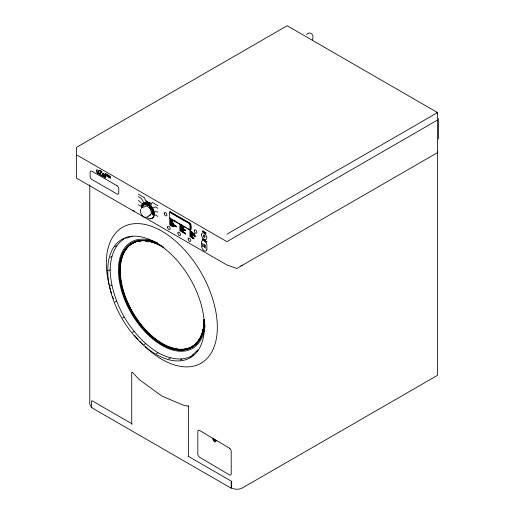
<?xml version="1.0" encoding="UTF-8"?>
<svg xmlns="http://www.w3.org/2000/svg" width="515" height="515" viewBox="0 0 515 515"><rect width="100%" height="100%" fill="white"/><g stroke="black" fill="none" stroke-linecap="round" stroke-linejoin="round"><path stroke-width="0.77" d="M174.958 226.046L174.611 225.885L174.965 225.905M193.209 233.443C192.417 231.641 193.679 234.859 193.209 233.34M205.536 241.181C205.015 240.396 205.71 241.548 205.536 241.104M191.117 356.335C180.282 361.691 168.096 358.054 158.015 352.743C143.82 343.943 132.761 331.171 124.147 316.995C116.178 302.447 110.648 286.482 110.12 269.789C110.564 258.401 113.506 246.035 123.561 239.327M141.503 207.494L142.294 206.773L143.305 207.854M147.56 205.266C146.891 202.633 149.569 205.64 147.947 205.749M151.075 209.328C152.858 210.403 151.494 206.856 150.869 208.897M153.103 214.594C154.352 214.259 151.758 212.264 152.157 213.802M190.595 229.671L189.893 230.076L169.705 218.405L169.583 212.289L189.971 223.948L189.99 230.115L190.595 229.671L190.569 223.864L190.119 224.192M169.789 211.993L170.24 211.729L190.376 223.362C191.574 224.482 191.651 230.45 190.376 230.083M170.021 212.141L190.55 223.825M183.314 227.572L183.765 228.299L183.314 227.373M175.699 226.265C176.355 226.948 176.021 225.718 176.445 226.632M184.698 229.928L185.091 230.617L185.342 230.076L185.484 230.842L185.406 230.063L184.692 229.761M192.687 238.033L192.23 237.248L192.687 237.486M153.039 212.006L152.627 210.944L151.526 211.15M312.219 39.88C315.006 35.747 310.32 30.179 306.522 34.595M140.685 209.245C139.797 211.498 140.975 213.995 142.436 215.74C144.612 218.862 148.191 216.77 150.451 214.916M193.949 233.43C193.621 235.181 193.222 231.789 193.685 233.894L193.878 233.385L194.258 234.164C194.734 233.218 193.788 235.587 193.988 233.45M150.142 207.352L150.367 206.489L149.685 205.884M151.127 204.667L152.112 202.356L157.88 205.685M142.552 204.79L142.024 205.543M145.552 203.374L145.024 204.12M151.912 210.931L151.854 211.407M175.699 226.104L176.342 226.458L176.375 227.089M206.058 241.657L205.826 240.994M197.947 349.93L190.338 356.992L191.361 356.393M192.462 355.556L193.634 354.468M196.563 351.751L197.734 350.67M192.687 237.943C191.445 237.673 193.531 238.921 192.764 237.402M153.38 207.886L155.253 206.753L157.88 208.272M143.279 203.889C144.065 202.53 145.648 205.266 144.451 205.163M143.234 203.985L144.02 203.534M143.215 204.114L144.136 203.586M143.234 204.255L144.252 203.67M142.024 205.144C143.164 203.773 144.689 206.805 142.79 206.496M143.279 204.404L143.91 203.522M143.891 204.056L144.361 203.779M141.992 205.26L142.848 204.764M141.992 205.395L142.964 204.835M143.35 204.552L143.749 204.133M145.024 203.728C146.163 201.964 147.219 206.026 145.803 204.719M144.992 203.837L145.848 203.348M142.082 205.691L142.552 205.421M144.992 203.972L145.964 203.412M145.61 203.786L146.08 203.515M142.262 205.961L142.732 205.691M144.297 204.738L144.767 204.468M145.706 203.908L146.176 203.637M143.022 205.64L143.492 205.369M145.79 204.056L146.26 203.779M145.249 204.848L145.719 204.577M141.548 207.127L142.185 206.76M141.503 207.23L142.294 206.773M141.49 207.352L141.96 207.082M146.022 204.783L146.492 204.507M141.548 207.642L142.018 207.371M147.045 204.603L147.831 204.152M141.619 207.79L142.089 207.519M142.385 207.352L142.855 207.082M147.033 204.732L147.947 204.198M147.593 204.558L148.062 204.288M147.702 204.667L148.172 204.397M147.799 204.809L148.269 204.532M147.045 205.388L147.515 205.118M147.869 204.957L148.339 204.68M147.914 205.105L148.384 204.835M147.927 205.762L148.397 205.491M149.073 206.283L149.781 205.878M149.427 206.174L149.897 205.903M149.543 206.245L150.013 205.974M149.659 206.341L150.129 206.071M149.756 206.47L150.226 206.2M149.839 206.612L150.309 206.341M149.897 206.766L150.367 206.489M149.929 206.914L150.399 206.637M149.929 207.043L150.399 206.773M149.73 207.539L150.2 207.268M150.444 208.8L151.391 208.253M151.03 208.536L151.5 208.26M151.146 208.581L151.616 208.311M151.262 208.665L151.732 208.395M151.371 208.781L151.841 208.511M151.462 208.916L151.931 208.646M151.532 209.064L152.002 208.794M151.577 209.219L152.047 208.942M151.597 209.36L152.067 209.09M151.577 209.483L152.047 209.212M151.146 209.83L152.002 209.309M152.041 211.182L152.511 210.912M152.157 211.214L152.627 210.944M152.273 211.279L152.743 211.008M152.382 211.382L152.852 211.111M152.485 211.511L152.955 211.234M152.569 211.652L153.039 211.382M151.97 212.296L152.955 212.058M152.627 211.8L153.097 211.53M152.659 211.948L153.129 211.678M152.659 212.083L153.129 211.813M152.485 212.328L153.097 211.923M151.957 213.474L152.427 213.204M152.517 213.783L152.987 213.506M152.633 213.867L153.103 213.596M152.743 213.976L153.213 213.706M152.839 214.118L153.309 213.841M152.91 214.266L153.38 213.989M152.955 214.414L153.425 214.143M152.968 214.555L153.438 214.285M152.633 214.864L153.425 214.407M152.743 214.877L153.38 214.51M169.583 212.289L170.13 211.968M169.551 212.412L170.253 212.006M122.602 239.675L124.147 238.786M114.993 246.737L116.538 245.848M169.615 218.296L170.175 218.135L169.66 218.36M169.783 218.463L170.253 218.193M110.21 257.313L111.755 256.418M108.581 270.684L110.12 269.789M189.893 223.89L190.363 223.619M189.971 223.948L190.486 223.722M190.041 224.025L190.531 223.787M190.125 224.289L190.595 224.019M110.21 285.941L111.755 285.046M226.915 234.183L437.544 112.579L437.544 120.046L226.915 241.651L76.529 154.822L76.529 147.354L287.151 25.75L437.544 112.579M114.993 302.041L116.538 301.146M122.602 317.884L124.147 316.995M132.522 332.4L134.067 331.512M144.078 344.593L145.616 343.705M156.47 353.638L158.015 352.743M168.869 358.904L170.407 358.015M91.554 407.597L231.203 488.226L231.653 487.963L231.653 481.364L188.49 456.445L188.49 406.032L184.415 405.633L161.826 396.022L139.237 379.549L132.175 372.088L131.724 372.345L131.724 424.193L132.175 423.935L92.005 400.741L91.554 400.998L91.554 407.597L92.005 407.339M180.417 360.049L181.962 359.161M188.046 406.29L188.49 406.032M188.046 456.708L188.49 456.445M231.653 481.364L231.203 481.628L231.203 488.226M172.338 223.047L172.049 222.39L172.454 223.15M125.673 238.316L132.542 236.198M150.058 207.397L149.723 207.307M154.809 211.491L157.88 212.058M202.91 239.887L202.82 239.095M132.387 210.397L134.505 211.156M205.942 232.992C205.614 233.855 205.549 232.58 205.949 232.999M203.856 239.913C203.354 239.958 203.509 239.868 204.075 239.984M232.4 488.342C235.567 489.643 239.353 489.585 242.391 487.963L437.544 375.3L437.544 120.562M203.47 240.215L203.09 239.456L203.419 240.119M216.236 440.325C216.139 444.027 212.392 440.428 212.792 438.284M203.026 231.441L202.846 230.952M138.381 204.713L141.065 206.122M202.846 231.338L203.316 231.538L202.768 230.829L202.768 231.795M138.381 194.232L144.548 197.799L145.648 201.262M148.005 201.964L147.94 202.588M138.381 196.659L141.31 198.352L143.273 201.603M146.524 201.771L146.524 200.856L147.013 201.912C147.058 199.794 147.245 203.766 146.601 201.043M174.411 220.594L175.802 221.399M180.656 224.199L182.04 224.997M186.211 227.675L169.963 218.186M187.602 228.473L189.687 229.677M138.381 200.341L141.664 203.316M181.917 226.136L181.834 227.186M183.314 226.941L183.237 227.997M191.355 231.653L191.277 232.606M182.226 226.619L182.149 227.366M171.096 220.414L171.579 220.69M181.293 226.246L181.834 226.561M191.355 232.085L191.844 232.368M171.096 220.491L171.579 220.774M181.293 226.336L181.834 226.651M191.355 232.168L191.844 232.452M203.985 239.765L203.927 240.376M206.142 241.181L206.09 241.722M195.217 235.445L195.146 236.436M204.609 240.866L204.609 240.074L205.06 240.653L204.848 240.209M183.726 229.078L183.649 229.787M184.692 229.639L184.628 230.347M192.945 234.422L192.874 235.123M181.203 228.37L181.203 227.334L181.595 228.448M191.277 234.203L191.277 233.166L191.825 234.357C191.87 231.962 192.082 236.456 191.355 233.372M194.052 235.806C194.316 234.608 193.177 234.872 194.129 235.329M181.28 228.969L181.203 229.922L181.724 230.224L181.28 229.883M175.628 225.95L175.699 226.703M171.089 223.491L171.527 223.825L171.089 223.574M171.089 223.961L171.585 224.328L171.012 223.993L171.012 223.014L171.572 223.336M155.195 214.91L157.88 216.461M191.355 236.301L191.277 237.293L191.818 237.608L191.355 237.254M185.014 232.928L184.936 233.662M192.011 236.971L191.941 237.673M183.289 232.387C185.419 234.01 181.975 229.799 183.842 232.638M90.794 406.432L89.777 404.243L89.777 184.763M436.932 112.225L437.544 113.223M437.293 151.88L437.544 152.607L236.803 268.502L226.915 264.974L76.529 178.151L76.529 155.337M202.524 239.398C202.311 237.827 202.08 240.029 202.582 239.404M181.286 227.527C182.445 228.274 181.377 229.78 181.898 227.881M182.716 230.681L182.484 229.941L183.076 230.887C183.572 229.471 182.922 232.13 182.896 230.295M183.945 232.69L183.713 232.986L183.379 232.439M206.779 241.902L207.139 241.999M438.471 118.559L438.471 138.999M205.305 244.915L205.305 248.262M204.41 244.4L204.41 247.747M204.21 234.705L204.21 236.256M109.038 284.55A78.492 45.314 60 0 1 155.839 228.068A78.492 45.314 60 0 1 217.066 333.379A78.492 45.314 60 0 1 145.243 346.827M143.041 344.696A78.492 45.314 60 0 1 139.784 341.323M138.187 339.572A78.492 45.314 60 0 1 134.576 335.336M113.48 298.79A78.492 45.314 60 0 1 112.65 296.556M111.613 293.55A78.492 45.314 60 0 1 110.892 291.29M110.442 289.784A78.492 45.314 60 0 1 109.412 286.037M242.391 265.276A7.596 4.384 0 0 1 240.82 265.972M144.451 207.069A5.066 2.923 60 0 1 150.335 209.399A5.066 2.923 60 0 1 148.932 215.276M204.655 235.619A1.268 0.734 60 0 1 204.893 237.312A1.268 0.734 60 0 1 203.522 236.52A1.268 0.734 60 0 1 203.76 235.097M141.528 208.382A8.864 5.118 60 0 1 147.148 203.155A8.864 5.118 60 0 1 153.966 214.298A8.864 5.118 60 0 1 147.155 217.581M143.035 203.303A8.864 5.118 60 0 1 152.968 208.524A8.864 5.118 60 0 1 150.824 218.495M199.009 340.286A59.637 34.434 60 0 1 132.999 312.631A59.637 34.434 60 0 1 140.621 240.602M143.64 240.415A59.637 34.434 60 0 1 146.749 240.595M149.15 240.962A59.637 34.434 60 0 1 151.577 241.522M204.017 327.302A59.637 34.434 60 0 1 203.734 328.808M203.219 330.978A59.637 34.434 60 0 1 199.421 339.681M204.32 320.233A59.637 34.434 60 0 1 161.916 343.602A59.637 34.434 60 0 1 119.989 270.987A59.637 34.434 60 0 1 161.427 245.945M204.223 319.487A59.676 34.454 60 0 1 162.277 343.988A59.676 34.454 60 0 1 119.841 271.328A59.676 34.454 60 0 1 161.298 245.983M204.21 319.519A59.701 34.473 60 0 1 162.231 344.033A59.701 34.473 60 0 1 119.776 271.334A59.701 34.473 60 0 1 161.259 245.983M161.189 245.951A59.791 34.518 60 0 0 119.647 271.341A59.791 34.518 60 0 0 162.167 344.142A59.791 34.518 60 0 0 204.198 319.596A59.843 34.55 60 0 1 162.38 344.348A59.843 34.55 60 0 1 119.589 271.907A59.843 34.55 60 0 1 160.429 245.52M163.834 247.509A59.843 34.55 60 0 0 162.54 246.717A59.907 34.589 60 0 1 163.815 247.477M204.23 319.673A59.907 34.589 60 0 1 162.36 344.406A59.907 34.589 60 0 1 119.519 271.894A59.907 34.589 60 0 1 160.403 245.488M204.288 320.588A60.043 34.666 60 0 1 161.839 344.258A60.043 34.666 60 0 1 119.39 271.579A60.043 34.666 60 0 1 160.365 245.391M204.358 321.495A60.184 34.75 60 0 1 161.581 344.239A60.184 34.75 60 0 1 119.28 271.817A60.184 34.75 60 0 1 159.611 244.889M203.766 332.426A61.401 35.451 60 0 1 155.691 341.323A61.401 35.451 60 0 1 118.424 269.081A61.401 35.451 60 0 1 157.577 242.893M205.034 325.094A61.401 35.451 60 0 1 203.94 331.744M171.096 225.016L171.617 225.847L171.006 225.068L171.167 224.714L171.617 224.984L171.096 225.016M171.791 224.019C172.094 225.435 172.107 223.233 171.791 224.019M182.175 228.473C182.445 230.173 183.07 228.01 182.175 228.473M192.108 232.645C192.488 234.106 192.906 232.355 192.108 232.645M205.028 232.671L205.479 233.282L205.041 232.606M172.84 226.188C173.304 227.855 173.825 225.403 172.84 226.188M182.87 228.885C183.327 230.604 183.971 228.177 182.883 228.821M184.75 233.166C183.849 234.196 184.093 231.415 184.75 233.166M147.264 201.803L147.721 202.369L147.264 201.803M171.836 220.974C172.094 222.512 172.789 220.484 171.836 220.974M171.862 225.622C172.107 227.167 172.847 225.152 171.862 225.622M172.39 224.36C172.654 225.911 173.336 223.864 172.39 224.36M181.821 229.845L182.316 230.463L181.834 229.787M182.078 231.544C182.265 233.153 183.243 231.209 182.091 231.48M182.419 227.031C183.102 229.259 183.057 226.632 182.439 226.967M192.108 234.235C192.378 235.864 193.125 233.72 192.108 234.235M203.489 231.789C203.747 233.321 204.429 231.306 203.489 231.789M182.252 228.493L182.645 228.776L182.252 228.493M192.179 232.664L192.559 232.935L192.192 232.619M205.099 232.69L205.466 232.954L205.099 232.69M149.678 203.341L149.356 203.18L149.678 203.341M194.837 235.973L194.47 235.793L194.837 235.973M206.296 241.387L206.612 241.992L206.354 241.406M149.311 202.871L149.807 203.67L149.324 202.839M174.572 225.506L175.106 226.362L174.572 225.506M194.425 235.445L194.985 236.346L194.425 235.445M102.356 174.855L102.324 175.145A1.358 0.785 60 0 0 102.472 175.827L102.575 176.033A1.204 0.695 60 0 0 103.006 176.555L104.088 176.761L104.558 177.379L104.391 174.353L102.549 173.046C103.772 174.643 104.796 174.63 102.356 174.855M172.654 222.879L172.641 223.31L172.654 222.879M175.332 225.988L175.325 226.484L175.37 225.93M172.918 226.194L173.233 226.735L172.918 226.194M182.96 228.892L183.289 229.465L182.999 228.815M184.228 232.741L184.576 233.34L184.228 232.741M147.341 201.809L147.638 202.318L147.341 201.809M171.92 220.974L172.235 221.514L171.92 220.974M171.946 225.628L172.261 226.175L171.946 225.628M172.467 224.366L172.789 224.913L172.486 224.328M181.904 229.851L182.233 230.405L181.943 229.78M182.168 231.55L182.522 232.149L182.168 231.55M192.198 234.241L192.533 234.814L192.198 234.241M203.567 231.795L203.882 232.329L203.567 231.795M192.282 237.37L192.604 237.911L192.282 237.37M185.316 233.314L185.226 233.836L185.226 233.05L185.754 234.138L185.336 233.282M184.344 229.883C183.063 229.001 184.801 230.907 184.344 229.883M193.054 237.776C192.964 239.436 192.958 236.115 193.054 237.776M102.839 175.19L103.116 176.098L104.088 176.31L104.088 175.409L102.839 175.19M148.371 202.35L148.359 202.833L148.371 202.35M172.982 223.047L173.613 223.864L173.549 223.227L172.982 223.047M193.357 234.853L193.344 235.4L193.357 234.853M148.713 202.543L148.706 203.032L148.352 202.279L148.983 202.543L149.047 203.232L148.713 202.543M171.411 221.746L171.244 222.377C170.851 220.027 171.186 223.78 171.45 221.894C171.508 224.096 172.139 220.871 171.649 222.609L171.411 221.746M173.896 224.675L173.703 225.403C173.246 222.68 173.639 227.031 173.941 224.843C174.006 227.392 174.74 223.658 174.173 225.673L173.896 224.675M204.494 232.091L204.358 232.6C203.966 230.643 204.313 233.759 204.532 232.226C204.558 234.003 205.182 231.422 204.706 232.799L204.494 232.091M204.468 239.939L204.21 240.698L204.468 239.939M109.598 175.963L109.193 176.838L108.787 175.493L108.189 175.151L108.189 177.192L108.498 177.372L108.498 175.564L109.077 177.237L109.856 176.368L110.171 178.338L110.171 176.291L109.598 175.963M101.455 171.772L99.447 173.896L99.447 174.43L102.067 175.937L102.067 175.428L99.987 174.225L102.015 171.585L99.537 170.156L99.537 170.665L101.455 171.772M193.382 234.731L193.653 234.988L193.382 234.731M191.928 235.078L191.277 235.735L192.655 236.533L191.928 235.078M193.093 237.718L193.466 238.554L193.157 237.705M204.41 246.073L202.62 246.711L202.62 243.37L204.41 246.073M98.481 173.51C96.479 173.954 96.556 170.761 96.749 169.622L97.219 169.899L97.238 172.184L97.753 173.021L98.481 173.046L98.481 170.626L98.957 170.896L98.957 174.141L98.481 173.51M172.776 221.939L172.589 220.922L172.776 221.939M193.898 238.805L193.704 237.73L193.898 238.805M105.704 173.523L105.234 173.246L105.234 177.765L105.704 178.042L105.704 173.523M107.796 174.926L106.328 174.076L107.223 176.639L107.223 174.933L107.796 175.267L107.796 174.926M150.013 202.871L150.013 203.786L150.013 202.871M116.989 185.709L91.921 171.238A2.53 1.461 60 0 0 90.131 172.274L90.131 176.407A2.53 1.461 60 0 0 91.921 179.51L116.989 193.981A2.53 1.461 60 0 0 118.778 192.945L118.778 188.812A2.53 1.461 60 0 0 116.989 185.709M181.293 225.77L181.293 226.87L181.293 225.77M170.684 219.712L169.789 219.197L169.789 220.233L170.684 220.748L170.684 219.712M171.096 219.989L171.096 220.967L171.096 219.989M171.656 220.311L171.656 221.289L171.656 220.311M180.759 225.531L179.864 225.01L179.864 226.046L180.759 226.561L180.759 225.531M190.827 231.344L189.932 230.829L189.932 231.859L190.827 232.374L190.827 231.344M191.921 231.982L191.921 232.98L191.921 231.982M170.684 221.263L169.789 220.748L169.789 221.785L170.684 222.3L170.684 221.263M180.759 227.076L179.864 226.561L179.864 227.598L180.759 228.113L180.759 227.076M190.827 232.896L189.932 232.374L189.932 233.411L190.827 233.926L190.827 232.896M170.684 222.815L169.789 222.3L169.789 223.33L170.684 223.851L170.684 222.815M180.759 228.628L179.864 228.113L179.864 229.149L180.759 229.664L180.759 228.628M190.827 234.447L189.932 233.926L189.932 234.962L190.827 235.477L190.827 234.447M170.684 224.366L169.789 223.851L169.789 224.881L170.684 225.403L170.684 224.366M172.66 225.531L172.66 226.51L172.66 225.531M180.759 230.179L179.864 229.664L179.864 230.694L180.759 231.216L180.759 230.179M181.299 230.482L181.286 231.557L181.286 230.643C182.053 233.874 181.827 229.162 181.782 231.673L181.299 230.482M190.827 235.992L189.932 235.477L189.932 236.514L190.827 237.029L190.827 235.992M215.521 440.235L213.622 439.134L213.622 440.171L215.521 441.265L215.521 440.235M229.439 448.153L199.595 430.463A2.53 1.442 60.7 0 0 197.831 431.48L197.831 454.088A2.53 1.442 60.7 0 0 199.595 457.204L229.439 474.894A2.53 1.442 60.7 0 0 231.203 473.877L231.203 451.269A2.53 1.442 60.7 0 0 229.439 448.153M206.895 249.176L206.895 245.558A3.798 2.195 60 0 0 204.21 240.904A3.798 2.195 60 0 0 201.526 242.456L201.526 246.073A3.798 2.195 60 0 0 204.21 250.728A3.798 2.195 60 0 0 206.895 249.176M194.232 230.752A1.899 1.094 60 0 0 196.247 233.256A1.899 1.094 60 0 0 196.247 230.572A1.899 1.094 60 0 0 194.232 230.752M164.246 213.442A1.899 1.094 60 0 0 166.255 215.946A1.899 1.094 60 0 0 166.255 213.261A1.899 1.094 60 0 0 164.246 213.442M167.549 227.154A1.899 1.094 60 0 0 169.564 229.658A1.899 1.094 60 0 0 169.564 226.973A1.899 1.094 60 0 0 167.549 227.154M177.842 233.095A1.899 1.094 60 0 0 179.857 235.6A1.899 1.094 60 0 0 179.857 232.915A1.899 1.094 60 0 0 177.842 233.095M188.142 239.037A1.899 1.094 60 0 0 190.151 241.541A1.899 1.094 60 0 0 190.151 238.857A1.899 1.094 60 0 0 188.142 239.037M201.526 234.705A3.798 2.195 60 0 0 205.556 239.713A3.798 2.195 60 0 0 205.556 234.344A3.798 2.195 60 0 0 201.526 234.705M107.744 270.658A68.347 39.462 60 0 0 180.237 360.841A68.347 39.462 60 0 0 180.237 264.182A68.347 39.462 60 0 0 107.744 270.658"/></g></svg>
